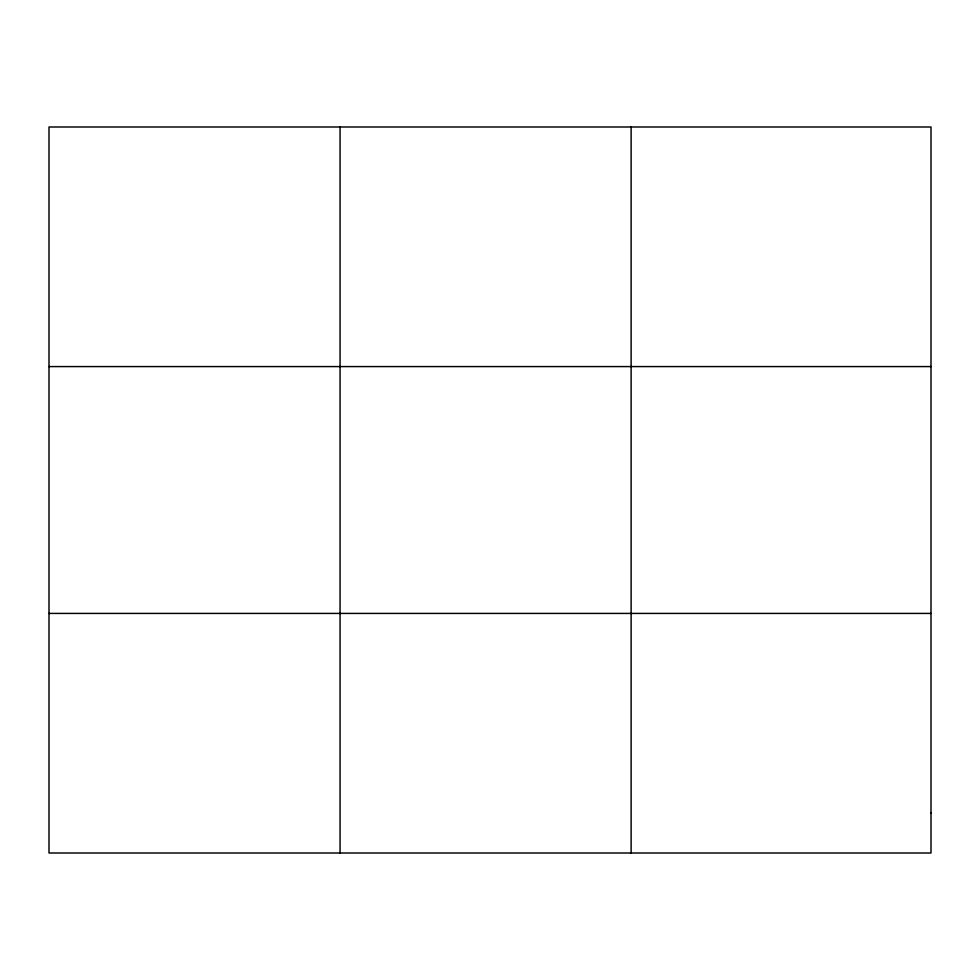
<?xml version="1.0" encoding="UTF-8"?>
<svg xmlns="http://www.w3.org/2000/svg" width="980" height="980" viewBox="0 0 980 980"><rect width="100%" height="100%" fill="white"/><g stroke="black" fill="none" stroke-linecap="round" stroke-linejoin="round"><path stroke-width="1.47" d="M340.06 853.004L340.06 126.996M631.12 853.004L631.12 126.996M49 366.581L931 366.581M49 613.419L931 613.419M931 813.082L931 853.004L49 853.004L49 126.996L931 126.996L931 813.082"/></g></svg>
